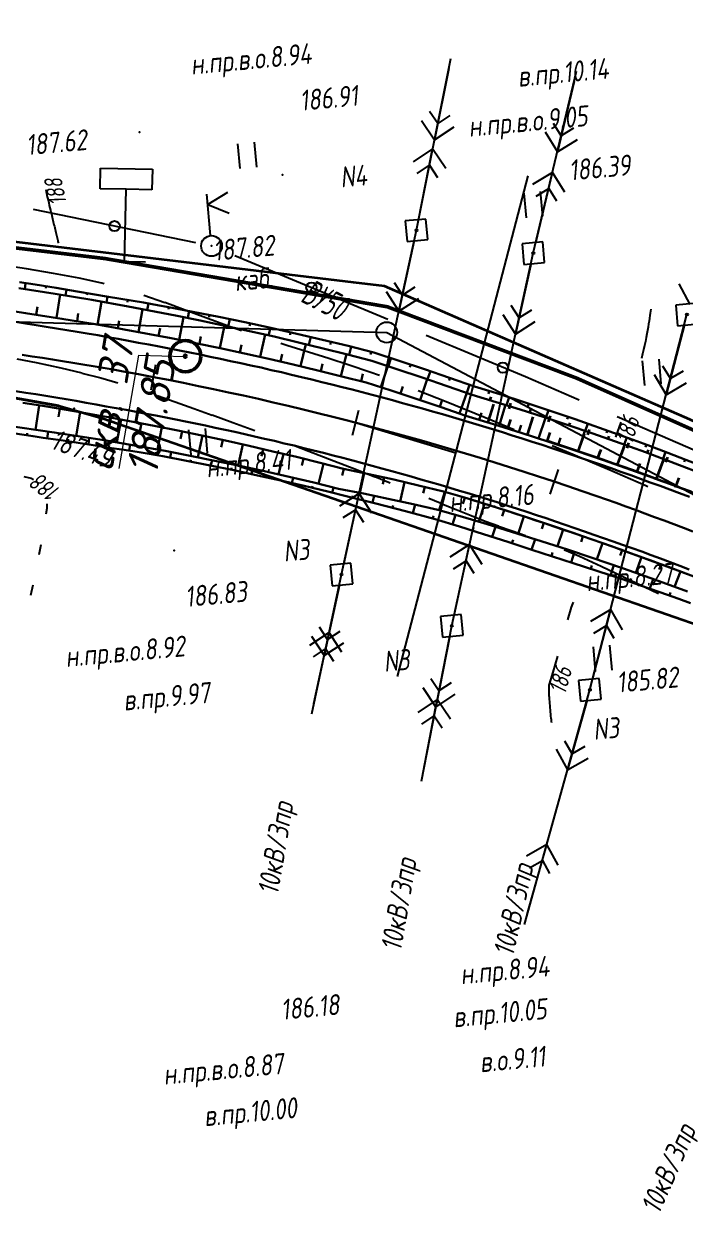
# Model space of a CAD drawing. Header units: millimetres. Extents: x 1808 to 2910, y -1045 to 155.
# Drawn here: x 2646.7 to 2710.5, y -938.8 to -824.3 of the extents above; entities that cross this region are included whole.
import ezdxf

# ---------------------------------------------------------------- set-up
doc = ezdxf.new("R2010")
doc.units = ezdxf.units.MM
doc.linetypes.add('CONTI', pattern=[0])
for name, color, linetype, lineweight in [('10', 1, 'Continuous', 35), ('геология', 7, 'Continuous', 20), ('КОПИЯ_ОСЬ_13_ОТКОСЫ', 7, 'Continuous', 30), ('КОПИЯ_ОСЬ_ГРАНИЦЫ_ПОЛОС', 7, 'Continuous', 30), ('ОСЬ_ВЕРХ_ПОКРЫТИЯ_ГРАНИЦЫ_ПОЛОС', 7, 'Continuous', 30), ('ОСЬ_ВЕРХ_ПОКРЫТИЯ_ОСЬ', 1, 'Continuous', 30), ('Ось_примыкания', 1, 'Continuous', 35)]:
    doc.layers.add(name, color=color, linetype=linetype, lineweight=lineweight)
for name, color, linetype in [('_Ростелеком', 6, 'Continuous'), ('GOR_BDEFAULT', 212, 'CONTI'), ('NAD_MDEFAULT', 7, 'CONTI'), ('PI_OTDEFAULT', 172, 'CONTI'), ('PI_TTDEFAULT', 5, 'CONTI'), ('PLN_O', 7, 'CONTI'), ('SIT_LDEFAULT', 7, 'CONTI'), ('USLZNDEFAULT', 7, 'CONTI'), ('ZAPSKDEFAULT', 7, 'CONTI'), ('КОПИЯ_ОСЬ_ТАНГЕНСЫ', 1, 'Continuous'), ('ОСЬ_ВЕРХ_ПОКРЫТИЯ_ОТКОСЫ', 7, 'Continuous'), ('ОСЬ_ВЕРХ_ПОКРЫТИЯ_ПИКЕТЫ', 1, 'Continuous')]:
    doc.layers.add(name, color=color, linetype=linetype)
doc.styles.add('eskd', font='isocpeur.ttf', dxfattribs={"width": 1.2, "height": 2})
doc.styles.add('SHRFT', font='isocpeui.ttf')
doc.styles.get("Standard").update_dxf_attribs({"font": 'isocpeui.ttf'})
doc.styles.add('ГОСТ', font='isocpeur.ttf', dxfattribs={"height": 4})
doc.linetypes.add('Связь', pattern='A,12.5,[130,ltypeshp.shx,S=1,R=-30,X=0,Y=0.9],1,[130,ltypeshp.shx,S=1,R=-30,X=0,Y=0.9],1,[130,ltypeshp.shx,S=1,R=-30,X=0,Y=0.9],4.5', length=19)

# ---------------------------------------------------------------- blocks, each defined once
blk = doc.blocks.new('BL_2011')
at = {"color": 0}
for p, q in [((0, 0), (0, 2.4)), ((1.6, 0), (1.6, 2.4))]:
    blk.add_line(p, q, dxfattribs=at)
blk = doc.blocks.new('BL_27')
at = {"color": 0}
for p, q in [((1, 1), (-1, 1)), ((-1, 1), (-1, -1)), ((1, -1), (1, 1)), ((-1, -1), (1, -1))]:
    blk.add_line(p, q, dxfattribs=at)
blk.add_circle((0, 0), 0.1, dxfattribs=at)
blk = doc.blocks.new('BL_4017')
at = {"color": 0}
for p, q in [((0, 1), (0, 5)), ((2, 5), (0, 4)), ((0, 4), (2, 3))]:
    blk.add_line(p, q, dxfattribs=at)
blk.add_circle((0, 0), 1, dxfattribs=at)
blk = doc.blocks.new('BL_13')
at = {"color": 0}
for p, q in [((-2.5, 7), (-2.5, 9)), ((-2.5, 9), (2.5, 9)), ((2.5, 9), (2.5, 7)), ((0, 7), (-2.5, 7)), ((0, 0), (0, 7)), ((2.5, 7), (0, 7)), ((2, 0), (0, 0))]:
    blk.add_line(p, q, dxfattribs=at)

msp = doc.modelspace()

# ---------------------------------------------------------------- linework, layer by layer
at = {"ltscale": 7}
for points in [[(2682.77, -887.27), (2695.38, -838.96)], [(2678.83, -862.8), (2688.41, -865.68)]]:
    msp.add_lwpolyline(points, dxfattribs=at)
at = {"layer": '10'}
for points in [[(2650.1, -861.16), (2626.95, -857.05), (2570.11, -856.09), (2565.26, -865.7), (2519.43, -865.27), (2470.7, -857.69), (2465.22, -856.38), (2469.16, -847.43), (2442.03, -843.61), (2381.61, -830.69), (2299.11, -815.87), (2220.12, -825.4), (2217.18, -825.21), (2172.07, -831.2), (2010.75, -874.33), (2006.06, -875.95), (1867.8, -923.77), (1857.45, -929.54)], [(2299.11, -815.87), (2381.61, -830.69), (2442.03, -843.61), (2469.16, -847.43), (2465.22, -856.38), (2470.7, -857.69), (2519.43, -865.27), (2565.26, -865.7), (2570.11, -856.09), (2626.95, -857.05), (2650.1, -861.16), (2654.29, -862.35), (2713.34, -882.86), (2750.84, -898.87), (2750.84, -898.87), (2750.84, -898.87), (2750.84, -898.87), (2793.32, -919.8), (2792.93, -922.62), (2811.07, -930.47), (2878.3, -834.08)], [(2861.2, -831.14), (2859.06, -834.53), (2857.26, -833.21), (2832.66, -868.25), (2834.55, -869.33), (2805.11, -909.62), (2758.22, -884.4), (2757.25, -883.9), (2721.95, -867.55), (2710.98, -862.48), (2681.53, -849.62), (2678.54, -849.27), (2635.82, -844.15), (2627.82, -843.42), (2584.6, -841.28)]]:
    msp.add_lwpolyline(points, dxfattribs=at)
at = {"layer": '_Ростелеком', "color": 5, "linetype": 'Связь', "const_width": 0.35}
msp.add_lwpolyline([(2723.65, -868.98), (2700.08, -858.49), (2681.8, -851.6), (2654.57, -846.95), (2627.8, -843.76), (2584.5, -841.75), (2550.5, -840.01), (2519.81, -838.2), (2488.42, -833.78), (2443.97, -827.41), (2429.27, -824.76), (2399.9, -819.77), (2370.52, -814.78), (2340.8, -809.75), (2326.23, -807.2)], dxfattribs=at)
at = {"layer": 'GOR_BDEFAULT', "color": 212, "flags": 128}
for points, elevation in [([(2648.85, -840.28), (2648.93, -840.65), (2649, -840.99), (2649.07, -841.28), (2649.14, -841.57), (2649.19, -841.82), (2649.25, -842.05), (2649.3, -842.27), (2649.34, -842.46), (2649.39, -842.64), (2649.43, -842.81), (2649.46, -842.96), (2649.5, -843.11), (2649.54, -843.26), (2649.57, -843.4), (2649.61, -843.55), (2649.64, -843.69), (2649.68, -843.83), (2649.72, -843.98), (2649.75, -844.13), (2649.79, -844.27), (2649.82, -844.42), (2649.85, -844.55), (2649.89, -844.69), (2649.92, -844.83), (2649.94, -844.95), (2649.97, -845.07), (2650.01, -845.19), (2650.03, -845.29), (2650.05, -845.39), (2650.07, -845.47)], 188), ([(2707.21, -851.84), (2707.18, -852.03), (2707.15, -852.22), (2707.12, -852.45), (2707.09, -852.7), (2707.05, -852.97), (2707, -853.25), (2706.95, -853.56), (2706.9, -853.87), (2706.84, -854.22), (2706.77, -854.57), (2706.69, -854.94), (2706.6, -855.34), (2706.52, -855.74), (2706.41, -856.15), (2706.3, -856.58)], 186), ([(2704.31, -862.74), (2703.8, -864.18)], 186), ([(2699.21, -881.78), (2699.57, -880.57), (2699.77, -880.08)], 186), ([(2697.65, -891.73), (2697.63, -891.59), (2697.62, -891.43), (2697.6, -891.26), (2697.58, -891.07), (2697.56, -890.88), (2697.55, -890.67), (2697.53, -890.48), (2697.51, -890.27), (2697.49, -890.06), (2697.47, -889.86), (2697.46, -889.66), (2697.44, -889.47), (2697.43, -889.29), (2697.42, -889.13), (2697.4, -888.97), (2697.4, -888.08), (2697.56, -887.57), (2697.79, -886.83), (2698.25, -885.28)], 186)]:
    msp.add_lwpolyline(points, dxfattribs=dict(at, elevation=elevation))
at = {"layer": 'PI_TTDEFAULT', "color": 5}
for p in [(2657.88, -834.76, 187.62), (2671.7, -838.88, 187.18), (2664.84, -845.73, 187.32), (2695.88, -846.42, 186.39), (2651.59, -861.4, 187.49), (2661.25, -875.1, 187.43), (2701.34, -888.54, 185.82)]:
    msp.add_point(p, dxfattribs=at)
at = {"layer": 'PLN_O'}
for p, q in [((2663.33, -845.43), (2647.66, -842.21)), ((2681.86, -852.84), (2667.09, -846.67)), ((2695.11, -858.37), (2685.55, -854.38)), ((2700.3, -860.62), (2695.11, -858.37)), ((2718.64, -868.59), (2703.97, -862.22))]:
    msp.add_line(p, q, dxfattribs=at)
for centre in [(2655.49, -843.82), (2674.48, -849.75), (2692.94, -857.46)]:
    msp.add_circle(centre, 0.5, dxfattribs=at)
at = {"layer": 'SIT_LDEFAULT', "color": 7}
for p, q in [((2684.61, -844.22), (2687.92, -827.65)), ((2687.72, -828.63), (2686.35, -835.5)), ((2695.88, -846.42), (2700.04, -828.88)), ((2699.81, -829.86), (2698.2, -836.66)), ((2685.09, -833.62), (2686.35, -835.5)), ((2686.66, -833.93), (2685.88, -832.75)), ((2687.84, -833.14), (2686.66, -833.93)), ((2686.35, -835.5), (2688.23, -834.24)), ((2697.01, -834.74), (2698.2, -836.66)), ((2698.57, -835.11), (2697.82, -833.91)), ((2699.77, -834.36), (2698.57, -835.11)), ((2698.2, -836.66), (2700.13, -835.48)), ((2686.17, -836.37), (2684.29, -837.63)), ((2684.81, -843.24), (2686.17, -836.37)), ((2687.43, -838.25), (2686.17, -836.37)), ((2684.68, -838.73), (2685.86, -837.94)), ((2685.86, -837.94), (2686.64, -839.12)), ((2697.73, -838.64), (2695.8, -839.82)), ((2696.11, -845.44), (2697.73, -838.64)), ((2698.92, -840.56), (2697.73, -838.64)), ((2696.15, -840.94), (2697.36, -840.19)), ((2697.36, -840.19), (2698.1, -841.39)), ((2677.38, -877.42), (2684.61, -844.22)), ((2684.4, -845.2), (2682.91, -852.03)), ((2688.02, -882.36), (2695.88, -846.42)), ((2695.66, -847.4), (2694.17, -854.23)), ((2646.98, -847.95), (2644.65, -847.59)), ((2649.61, -848.38), (2646.98, -847.95)), ((2652.07, -848.84), (2649.61, -848.38)), ((2654.27, -849.32), (2652.07, -848.84)), ((2654.5, -849.39), (2654.27, -849.33)), ((2683.25, -850.47), (2682.48, -849.28)), ((2684.44, -849.71), (2683.25, -850.47)), ((2709.9, -849.39), (2710.98, -851.38)), ((2660.32, -851.21), (2658.32, -850.51)), ((2681.69, -850.13), (2682.91, -852.03)), ((2682.91, -852.03), (2684.82, -850.81)), ((2662.31, -851.93), (2660.33, -851.2)), ((2664.29, -852.68), (2662.31, -851.93)), ((2694.51, -852.67), (2693.75, -851.48)), ((2695.71, -851.91), (2694.51, -852.67)), ((2666.27, -853.4), (2664.29, -852.68)), ((2692.95, -852.33), (2694.17, -854.23)), ((2694.17, -854.23), (2696.07, -853.02)), ((2701.34, -888.54), (2710.7, -852.34)), ((2667.72, -853.91), (2666.27, -853.4)), ((2710.45, -853.31), (2708.7, -860.08)), ((2672.2, -855.35), (2671.53, -855.14)), ((2674.18, -855.97), (2672.19, -855.35)), ((2646.06, -856.62), (2647.91, -856.98)), ((2676.16, -856.6), (2674.18, -855.96)), ((2678.13, -857.23), (2676.16, -856.6)), ((2647.91, -856.98), (2650.29, -857.5)), ((2650.29, -857.5), (2652.33, -857.98)), ((2680.1, -857.9), (2678.13, -857.23)), ((2709.1, -858.53), (2708.38, -857.32)), ((2652.33, -857.99), (2654.16, -858.46)), ((2654.16, -858.45), (2655.8, -858.93)), ((2681.03, -858.24), (2680.1, -857.9)), ((2707.55, -858.14), (2708.7, -860.08)), ((2708.7, -860.08), (2710.65, -858.93)), ((2710.32, -857.81), (2709.1, -858.53)), ((2687.48, -860.78), (2684.77, -859.69)), ((2659.6, -860.17), (2661.34, -860.77)), ((2661.34, -860.77), (2663.12, -861.4)), ((2691.09, -862.26), (2687.48, -860.78)), ((2663.12, -861.4), (2664.89, -862.04)), ((2664.9, -862.03), (2666.88, -862.75)), ((2694.02, -863.47), (2691.09, -862.26)), ((2666.88, -862.75), (2669.01, -863.54)), ((2672.74, -864.96), (2674.22, -865.52)), ((2674.22, -865.53), (2676.64, -866.46)), ((2699.07, -865.59), (2697.71, -865.02)), ((2703.04, -867.27), (2699.07, -865.6)), ((2676.64, -866.46), (2678.81, -867.3)), ((2646.74, -867.96), (2647.45, -868.14)), ((2678.81, -867.3), (2680.58, -867.99)), ((2680.59, -867.98), (2682.08, -868.57)), ((2706.74, -868.88), (2703.04, -867.27)), ((2647.45, -868.14), (2647.68, -868.26)), ((2706.91, -868.96), (2706.74, -868.88)), ((2679.08, -869.61), (2677.17, -870.83)), ((2677.59, -876.44), (2679.08, -869.61)), ((2680.3, -871.51), (2679.08, -869.61)), ((2685.79, -870.06), (2686.9, -870.52)), ((2648.95, -871.06), (2648.87, -871.59)), ((2648.97, -870.6), (2648.96, -871.06)), ((2677.55, -871.93), (2678.74, -871.17)), ((2678.74, -871.17), (2679.51, -872.36)), ((2686.9, -870.53), (2688.43, -871.14)), ((2688.43, -871.14), (2689.89, -871.72)), ((2689.88, -871.73), (2691.23, -872.27)), ((2691.23, -872.26), (2692.53, -872.74)), ((2692.53, -872.75), (2693.84, -873.21)), ((2693.84, -873.21), (2695.11, -873.65)), ((2648.38, -874.55), (2648.18, -875.53)), ((2689.73, -874.54), (2687.82, -875.76)), ((2688.24, -881.38), (2689.73, -874.54)), ((2690.95, -876.45), (2689.73, -874.54)), ((2688.19, -876.87), (2689.39, -876.11)), ((2689.39, -876.11), (2690.15, -877.29)), ((2698.87, -875.04), (2699.04, -875.11)), ((2699.05, -875.1), (2700.32, -875.64)), ((2700.32, -875.64), (2702.43, -876.63)), ((2702.43, -876.63), (2705.94, -878.3)), ((2674.5, -890.84), (2677.38, -877.42)), ((2677.17, -878.4), (2675.7, -885.24)), ((2705.94, -878.3), (2707.94, -879.25)), ((2647.59, -878.46), (2647.38, -879.44)), ((2703.34, -880.8), (2701.39, -881.95)), ((2701.59, -887.57), (2703.34, -880.8)), ((2704.49, -882.74), (2703.34, -880.8)), ((2676.04, -883.68), (2675.27, -882.49)), ((2677.23, -882.92), (2676.04, -883.68)), ((2685.09, -897.34), (2688.02, -882.36)), ((2701.72, -883.07), (2702.94, -882.35)), ((2702.94, -882.35), (2703.66, -883.56)), ((2676.18, -883.02), (2674.28, -884.25)), ((2674.47, -883.35), (2675.7, -885.24)), ((2674.71, -889.86), (2676.18, -883.02)), ((2675.7, -885.24), (2677.6, -884.02)), ((2677.41, -884.92), (2676.18, -883.02)), ((2687.83, -883.34), (2686.48, -890.21)), ((2674.66, -885.35), (2675.84, -884.59)), ((2675.84, -884.59), (2676.61, -885.77)), ((2686.78, -888.64), (2686, -887.47)), ((2685.21, -888.33), (2686.48, -890.21)), ((2687.97, -887.85), (2686.78, -888.64)), ((2695.04, -911.17), (2701.34, -888.54)), ((2686.62, -889.48), (2684.75, -890.74)), ((2685.28, -896.35), (2686.62, -889.48)), ((2686.48, -890.21), (2688.35, -888.95)), ((2687.89, -891.37), (2686.62, -889.48)), ((2701.07, -889.5), (2699.19, -896.25)), ((2685.14, -891.85), (2686.32, -891.05)), ((2686.32, -891.05), (2687.1, -892.22)), ((2698.08, -894.27), (2699.19, -896.25)), ((2699.62, -894.71), (2698.93, -893.48)), ((2700.86, -894.01), (2699.62, -894.71)), ((2699.19, -896.25), (2701.16, -895.14)), ((2697.18, -903.47), (2695.22, -904.58)), ((2695.3, -910.21), (2697.18, -903.47)), ((2698.29, -905.44), (2697.18, -903.47)), ((2695.52, -905.71), (2696.76, -905)), ((2696.76, -905), (2697.45, -906.24))]:
    msp.add_line(p, q, dxfattribs=at)
at = {"layer": 'геология', "color": 1, "linetype": 'Continuous'}
for p, q in [((2655.94, -867.18), (2657.82, -856.25)), ((2657.82, -856.25), (2662.27, -856.38))]:
    msp.add_line(p, q, dxfattribs=at)
at = {"layer": 'геология', "color": 1, "linetype": 'Continuous', "lineweight": 50}
for radius in [1.5, 0.103]:
    msp.add_circle((2662.32, -856.36), radius, dxfattribs=at)
at = {"layer": 'КОПИЯ_ОСЬ_13_ОТКОСЫ'}
for points in [[(2646.32, -849.23), (2647.84, -849.46), (2649.85, -849.77), (2651.87, -850.11), (2654.89, -850.63), (2658.27, -851.19), (2659.78, -851.46), (2660.54, -851.59), (2663.05, -852.07), (2665.56, -852.57), (2668.06, -853.09), (2670.56, -853.63), (2673.06, -854.2), (2675.55, -854.78), (2678.03, -855.38), (2680.51, -856.01), (2682.95, -856.8), (2685.38, -857.61), (2687.8, -858.44), (2690.21, -859.29), (2692.65, -860.04), (2695.08, -860.82), (2697.51, -861.62), (2699.93, -862.44), (2704.07, -863.9), (2705.51, -864.43), (2706.94, -864.96), (2708.85, -865.68), (2712.18, -866.97)], [(2646.91, -849.32), (2646.82, -849.9)], [(2648.89, -849.62), (2648.86, -849.81)], [(2646.24, -849.81), (2649.76, -850.36), (2653.28, -850.94), (2656.8, -851.57), (2661.36, -852.44), (2663.75, -852.92), (2666.12, -853.42), (2668.5, -853.94), (2670.87, -854.48), (2673.23, -855.03), (2675.6, -855.61), (2677.95, -856.2), (2680.3, -856.81), (2682.73, -857.6), (2685.15, -858.41), (2687.57, -859.24), (2689.98, -860.09), (2692.3, -860.79), (2694.62, -861.52), (2696.93, -862.26), (2699.23, -863.02), (2701.53, -863.8), (2703.82, -864.6), (2705.26, -865.11), (2706.7, -865.63), (2709.56, -866.7), (2712.41, -867.79)], [(2646.24, -849.81), (2649.76, -850.36), (2653.28, -850.94), (2656.8, -851.57), (2661.36, -852.44), (2663.75, -852.92), (2666.12, -853.42), (2668.5, -853.94), (2670.87, -854.48), (2673.23, -855.03), (2675.6, -855.61), (2677.95, -856.2), (2680.3, -856.81), (2682.73, -857.6), (2685.15, -858.41), (2687.57, -859.24), (2689.98, -860.09), (2692.3, -860.79), (2694.62, -861.52), (2696.93, -862.26), (2699.23, -863.02), (2701.53, -863.8), (2703.82, -864.6), (2705.26, -865.11), (2706.7, -865.63), (2709.56, -866.7), (2712.41, -867.79)], [(2649.9, -852.67), (2650.25, -850.43)], [(2650.86, -849.94), (2650.76, -850.52)], [(2652.83, -850.27), (2652.8, -850.46)], [(2654.8, -850.61), (2654.7, -851.2)], [(2644.91, -851.9), (2646.91, -852.2), (2650.41, -852.75), (2652.41, -853.08), (2653.41, -853.25), (2655.41, -853.6), (2656.4, -853.78), (2660.94, -854.63), (2663.3, -855.1), (2665.67, -855.59), (2668.03, -856.1), (2670.38, -856.62), (2672.73, -857.17), (2675.08, -857.73), (2677.42, -858.31), (2679.76, -858.91), (2682.17, -859.68), (2684.58, -860.47), (2686.98, -861.28), (2689.37, -862.11), (2692.04, -862.92), (2694.71, -863.75), (2697.36, -864.61), (2700.01, -865.49), (2702.65, -866.39), (2705.28, -867.31), (2707.9, -868.26), (2710.74, -869.32)], [(2647.92, -852.35), (2648.04, -851.61)], [(2653.84, -853.33), (2654.23, -851.11)], [(2656.78, -850.94), (2656.74, -851.14)], [(2657.78, -854.04), (2658.19, -851.84)], [(2658.75, -851.27), (2658.63, -851.92)], [(2660.72, -851.63), (2660.68, -851.84)], [(2662.68, -852), (2662.55, -852.68)], [(2651.87, -852.99), (2651.99, -852.25)], [(2655.81, -853.68), (2655.94, -852.94)], [(2661.71, -854.78), (2662.14, -852.6)], [(2664.64, -852.39), (2664.6, -852.61)], [(2666.6, -852.79), (2666.46, -853.49)], [(2668.56, -853.2), (2668.51, -853.43)], [(2659.74, -854.41), (2659.88, -853.67)], [(2665.63, -855.58), (2666.08, -853.41)], [(2669.54, -856.43), (2670.02, -854.28)], [(2670.52, -853.62), (2670.35, -854.36)], [(2672.47, -854.06), (2672.41, -854.3)], [(2663.67, -855.17), (2663.82, -854.45)], [(2667.58, -856), (2667.74, -855.28)], [(2673.43, -857.33), (2673.94, -855.2)], [(2674.42, -854.51), (2674.24, -855.27)], [(2676.36, -854.97), (2676.3, -855.23)], [(2678.3, -855.45), (2678.11, -856.24)], [(2671.49, -856.87), (2671.65, -856.16)], [(2677.32, -858.28), (2677.85, -856.17)], [(2680.24, -855.94), (2680.18, -856.2)], [(2682.15, -856.54), (2681.9, -857.33)], [(2675.38, -857.8), (2675.55, -857.09)], [(2681.17, -859.36), (2681.83, -857.31)], [(2684.05, -857.16), (2683.97, -857.42)], [(2685.95, -857.8), (2685.68, -858.59)], [(2679.26, -858.78), (2679.44, -858.08)], [(2684.97, -860.6), (2685.65, -858.58)], [(2687.84, -858.45), (2687.75, -858.71)], [(2683.08, -859.97), (2683.3, -859.29)], [(2688.76, -861.89), (2689.45, -859.9)], [(2689.73, -859.11), (2689.45, -859.9)], [(2691.63, -859.72), (2691.55, -859.99)], [(2646.63, -860.85), (2648.58, -861.16), (2651.98, -861.73), (2653.92, -862.07), (2654.89, -862.25), (2659.3, -863.07), (2661.6, -863.53), (2663.89, -864), (2666.19, -864.5), (2668.47, -865.01), (2670.76, -865.54), (2673.04, -866.08), (2675.31, -866.65), (2677.58, -867.23), (2680, -867.74), (2682.41, -868.27), (2684.81, -868.82), (2687.21, -869.4), (2689.46, -870.07), (2691.71, -870.77), (2693.95, -871.48), (2696.18, -872.22), (2698.41, -872.96), (2700.63, -873.73), (2701.56, -874.05), (2703.43, -874.7), (2704.36, -875.03), (2706.22, -875.7), (2707.14, -876.04), (2709, -876.73), (2709.92, -877.08), (2711.77, -877.78)], [(2648.23, -861.11), (2647.86, -863.45)], [(2686.87, -861.24), (2687.1, -860.57)], [(2692.58, -863.08), (2693.2, -861.07)], [(2693.54, -860.33), (2693.29, -861.1)], [(2695.44, -860.94), (2695.36, -861.2)], [(2650.2, -861.43), (2650.07, -862.21)], [(2652.18, -861.77), (2651.77, -864.04)], [(2654.14, -862.11), (2654.01, -862.87)], [(2690.67, -862.5), (2690.87, -861.82)], [(2696.39, -864.29), (2697.04, -862.3)], [(2697.34, -861.57), (2697.09, -862.31)], [(2699.24, -862.2), (2699.15, -862.45)], [(2644.82, -863.02), (2649.67, -863.71), (2654.5, -864.47), (2657.97, -865.06), (2660.37, -865.5), (2662.77, -865.96), (2665.17, -866.44), (2667.56, -866.94), (2669.95, -867.46), (2672.33, -868), (2674.71, -868.56), (2677.09, -869.14), (2679.49, -869.62), (2681.89, -870.12), (2684.29, -870.64), (2686.68, -871.18), (2689.05, -871.86), (2691.42, -872.57), (2693.78, -873.29), (2696.13, -874.03), (2698.48, -874.79), (2699.28, -875.05), (2701.47, -875.79), (2704.57, -876.85), (2707.66, -877.94), (2710.74, -879.06)], [(2644.82, -863.02), (2649.67, -863.71), (2654.5, -864.47), (2657.97, -865.06), (2660.37, -865.5), (2662.77, -865.96), (2665.17, -866.44), (2667.56, -866.94), (2669.95, -867.46), (2672.33, -868), (2674.71, -868.56), (2677.09, -869.14), (2679.49, -869.62), (2681.89, -870.12), (2684.29, -870.64), (2686.68, -871.18), (2689.05, -871.86), (2691.42, -872.57), (2693.78, -873.29), (2696.13, -874.03), (2698.48, -874.79), (2699.28, -875.05), (2701.47, -875.79), (2704.57, -876.85), (2707.66, -877.94), (2710.74, -879.06)], [(2656.11, -862.48), (2655.7, -864.67)], [(2658.08, -862.85), (2657.94, -863.58)], [(2660.04, -863.22), (2659.62, -865.36)], [(2694.49, -863.68), (2694.7, -863.01)], [(2701.13, -862.86), (2700.88, -863.58)], [(2645.69, -863.8), (2647.62, -864.09), (2648.59, -864.23), (2650.52, -864.51), (2653.42, -864.95), (2654.96, -865.19), (2656.41, -865.4), (2657.86, -865.61), (2660.15, -866.02), (2662.43, -866.45), (2664.71, -866.9), (2666.99, -867.37), (2669.26, -867.86), (2671.53, -868.36), (2673.79, -868.88), (2676.05, -869.42), (2677.82, -869.85), (2680.69, -870.57), (2683.56, -871.31), (2686.41, -872.08), (2688.75, -872.79), (2691.08, -873.52), (2693.41, -874.27), (2695.73, -875.03), (2699.73, -876.32), (2704.37, -877.85), (2706.23, -878.48), (2708.08, -879.12), (2709.93, -879.77), (2711.04, -880.17)], [(2647.02, -864), (2647.05, -863.79)], [(2649, -864.29), (2649.09, -863.63)], [(2650.98, -864.58), (2651.01, -864.36)], [(2652.96, -864.88), (2653.05, -864.24)], [(2662, -863.61), (2661.86, -864.32)], [(2663.96, -864.02), (2663.52, -866.11)], [(2665.92, -864.44), (2665.77, -865.13)], [(2698.29, -864.91), (2698.51, -864.25)], [(2700.19, -865.55), (2700.86, -863.57)], [(2703.01, -863.53), (2702.93, -863.77)], [(2704.89, -864.21), (2704.64, -864.89)], [(2654.93, -865.18), (2654.97, -864.97)], [(2656.91, -865.47), (2657, -864.89)], [(2658.89, -865.79), (2658.92, -865.6)], [(2660.85, -866.15), (2660.95, -865.61)], [(2667.87, -864.87), (2667.41, -866.91)], [(2669.82, -865.32), (2669.66, -865.99)], [(2671.77, -865.78), (2671.29, -867.77)], [(2702.08, -866.19), (2702.31, -865.54)], [(2703.97, -866.85), (2704.66, -864.9)], [(2706.77, -864.9), (2706.69, -865.13)], [(2708.64, -865.6), (2708.4, -866.26)], [(2662.82, -866.53), (2662.85, -866.35)], [(2664.78, -866.92), (2664.89, -866.38)], [(2673.71, -866.25), (2673.55, -866.91)], [(2675.65, -866.73), (2675.16, -868.67)], [(2705.86, -867.52), (2706.09, -866.87)], [(2707.74, -868.2), (2708.44, -866.28)], [(2710.51, -866.32), (2710.43, -866.54)], [(2666.74, -867.32), (2666.78, -867.14)], [(2668.69, -867.73), (2668.81, -867.21)], [(2670.65, -868.16), (2670.69, -867.99)], [(2672.6, -868.6), (2672.72, -868.09)], [(2677.59, -867.23), (2677.45, -867.88)], [(2679.55, -867.64), (2679.14, -869.55)], [(2681.5, -868.07), (2681.36, -868.71)], [(2674.55, -869.06), (2674.59, -868.89)], [(2676.49, -869.53), (2676.62, -869.03)], [(2683.45, -868.51), (2683.03, -870.37)], [(2685.4, -868.96), (2685.25, -869.58)], [(2709.61, -868.9), (2709.85, -868.26)], [(2678.44, -870), (2678.48, -869.84)], [(2680.38, -870.49), (2680.54, -869.84)], [(2687.34, -869.44), (2686.81, -871.22)], [(2689.26, -870.01), (2689.08, -870.61)], [(2682.31, -870.98), (2682.37, -870.77)], [(2684.25, -871.5), (2684.47, -870.68)], [(2691.17, -870.6), (2690.63, -872.33)], [(2693.08, -871.2), (2692.89, -871.78)], [(2686.18, -872.02), (2686.25, -871.75)], [(2688.09, -872.59), (2688.38, -871.67)], [(2694.98, -871.82), (2694.43, -873.49)], [(2696.88, -872.45), (2696.69, -873)], [(2690.01, -873.18), (2690.1, -872.87)], [(2691.91, -873.79), (2692.22, -872.81)], [(2698.77, -873.09), (2698.22, -874.7)], [(2700.66, -873.74), (2700.48, -874.28)], [(2693.82, -874.4), (2693.92, -874.08)], [(2695.71, -875.03), (2696.06, -874.01)], [(2702.55, -874.4), (2702.01, -875.97)], [(2697.62, -875.64), (2697.73, -875.3)], [(2699.52, -876.26), (2699.85, -875.24)], [(2704.44, -875.06), (2704.25, -875.58)], [(2706.32, -875.74), (2705.76, -877.27)], [(2701.42, -876.88), (2701.53, -876.54)], [(2703.32, -877.5), (2703.64, -876.53)], [(2708.2, -876.43), (2708.01, -876.94)], [(2710.07, -877.13), (2709.51, -878.61)], [(2705.22, -878.13), (2705.33, -877.81)], [(2707.11, -878.78), (2707.43, -877.86)], [(2709, -879.44), (2709.11, -879.14)]]:
    msp.add_lwpolyline(points, dxfattribs=at)
at = {"layer": 'КОПИЯ_ОСЬ_ГРАНИЦЫ_ПОЛОС'}
msp.add_lwpolyline([(2710.93, -869.93), (2709.99, -869.58), (2709.05, -869.22), (2708.11, -868.87), (2707.16, -868.53), (2706.22, -868.18), (2705.28, -867.84), (2704.33, -867.51), (2703.38, -867.17), (2702.44, -866.84), (2701.49, -866.51), (2700.54, -866.19), (2699.59, -865.87), (2698.63, -865.55), (2697.68, -865.23), (2696.72, -864.92), (2695.77, -864.61), (2694.81, -864.31), (2693.85, -864), (2692.9, -863.7), (2691.94, -863.41), (2690.98, -863.11), (2690.01, -862.82), (2689.05, -862.54), (2688.09, -862.25), (2687.12, -861.97), (2686.16, -861.7), (2685.19, -861.42), (2684.23, -861.15), (2683.26, -860.88), (2682.29, -860.62), (2681.32, -860.36), (2680.35, -860.1), (2679.38, -859.84), (2678.4, -859.59), (2677.43, -859.34), (2676.46, -859.1), (2675.48, -858.86), (2674.51, -858.62), (2673.53, -858.38), (2672.55, -858.15), (2671.58, -857.92), (2670.6, -857.7), (2669.62, -857.47), (2668.64, -857.25), (2667.66, -857.04), (2666.68, -856.83), (2665.69, -856.62), (2664.71, -856.41), (2663.73, -856.21), (2662.74, -856.01), (2661.76, -855.81), (2660.77, -855.62), (2659.79, -855.43), (2658.8, -855.24), (2657.81, -855.06), (2656.82, -854.88), (2655.83, -854.7), (2654.85, -854.52), (2653.86, -854.34), (2652.86, -854.17), (2651.87, -854), (2650.88, -853.84), (2649.89, -853.68), (2648.9, -853.52), (2647.91, -853.36), (2646.91, -853.21), (2645.92, -853.06)], dxfattribs=at)
at = {"layer": 'КОПИЯ_ОСЬ_ТАНГЕНСЫ'}
for p, q in [((2623.52, -852.4), (2681.74, -854.07)), ((2681.74, -854.07), (2718.36, -873.43))]:
    msp.add_line(p, q, dxfattribs=at)
msp.add_circle((2681.74, -854.07), 1, dxfattribs=at)
at = {"layer": 'ОСЬ_ВЕРХ_ПОКРЫТИЯ_ГРАНИЦЫ_ПОЛОС'}
for points in [[(2644.91, -851.9), (2646.91, -852.2), (2650.41, -852.75), (2652.41, -853.08), (2653.41, -853.25), (2655.41, -853.6), (2656.4, -853.78), (2660.94, -854.63), (2663.3, -855.1), (2665.67, -855.59), (2668.03, -856.1), (2670.38, -856.62), (2672.73, -857.17), (2675.08, -857.73), (2677.42, -858.31), (2679.76, -858.91), (2682.17, -859.68), (2684.58, -860.47), (2686.98, -861.28), (2689.37, -862.11), (2692.04, -862.92), (2694.71, -863.75), (2697.36, -864.61)], [(2710.91, -876.92), (2710, -876.57), (2709.08, -876.23), (2708.16, -875.89), (2707.25, -875.55), (2706.33, -875.21), (2705.41, -874.88), (2704.49, -874.55), (2703.57, -874.22), (2702.64, -873.9), (2701.72, -873.58), (2700.8, -873.26), (2699.88, -872.94), (2698.96, -872.62), (2698.03, -872.31), (2697.11, -872), (2696.19, -871.69), (2695.26, -871.39), (2694.34, -871.08), (2693.41, -870.79), (2692.48, -870.49), (2691.56, -870.2), (2690.63, -869.91), (2689.69, -869.62), (2688.76, -869.34), (2687.83, -869.06), (2686.9, -868.78), (2685.96, -868.51), (2685.03, -868.24), (2684.09, -867.97), (2683.16, -867.7), (2682.22, -867.44), (2681.28, -867.18), (2680.34, -866.93), (2679.4, -866.68), (2678.46, -866.43), (2677.52, -866.18), (2676.57, -865.94), (2675.63, -865.7), (2674.69, -865.46), (2673.74, -865.23), (2672.8, -864.99), (2671.85, -864.77), (2670.9, -864.54), (2669.95, -864.32), (2669, -864.1), (2668.05, -863.89), (2667.1, -863.67), (2666.15, -863.47), (2665.2, -863.26), (2664.25, -863.06), (2663.3, -862.86), (2662.34, -862.66), (2661.39, -862.47), (2660.43, -862.28), (2659.48, -862.09), (2658.52, -861.91), (2657.57, -861.73), (2656.61, -861.55), (2655.65, -861.37), (2654.68, -861.2), (2653.72, -861.02), (2652.75, -860.85), (2651.78, -860.68), (2650.81, -860.52), (2649.83, -860.35), (2648.86, -860.2), (2647.89, -860.04), (2646.92, -859.89), (2645.94, -859.74)], [(2646.63, -860.85), (2648.58, -861.16), (2651.98, -861.73), (2653.92, -862.07), (2654.89, -862.25), (2659.3, -863.07), (2661.6, -863.53), (2663.89, -864), (2666.19, -864.5), (2668.47, -865.01), (2670.76, -865.54), (2673.04, -866.08), (2675.31, -866.65), (2677.58, -867.23), (2680, -867.74), (2682.41, -868.27), (2684.81, -868.82), (2687.21, -869.4), (2689.46, -870.07), (2691.61, -870.74)], [(2697.36, -864.6), (2697.84, -864.76), (2698.79, -865.07), (2699.74, -865.39), (2700.7, -865.72), (2701.65, -866.04), (2702.6, -866.37), (2703.55, -866.7), (2704.5, -867.04), (2705.45, -867.37), (2706.39, -867.71), (2707.34, -868.06), (2708.28, -868.41), (2709.22, -868.75), (2710.16, -869.11), (2711.1, -869.46)], [(2697.36, -864.61), (2700.01, -865.49), (2702.65, -866.39), (2705.28, -867.31), (2707.9, -868.26), (2710.74, -869.32), (2713.57, -870.41), (2716.15, -871.43), (2718.73, -872.46), (2723.86, -874.59), (2729.41, -876.99), (2734.93, -879.47), (2741.32, -882.44), (2744.95, -884.17), (2748.57, -885.93), (2752.4, -887.82), (2756.22, -889.73), (2759.35, -891.32), (2762.93, -893.14), (2767.38, -895.45), (2769.65, -896.63)], [(2691.52, -870.71), (2692.33, -870.97), (2693.26, -871.26), (2694.18, -871.56), (2695.11, -871.86), (2696.03, -872.17), (2696.95, -872.47), (2697.87, -872.78), (2698.79, -873.1), (2699.71, -873.41), (2700.63, -873.73), (2701.56, -874.05), (2702.48, -874.37), (2703.4, -874.69), (2704.32, -875.02), (2705.24, -875.35), (2706.16, -875.68), (2707.07, -876.02), (2707.99, -876.35), (2708.91, -876.69), (2709.82, -877.04), (2710.74, -877.38)]]:
    msp.add_lwpolyline(points, dxfattribs=at)
at = {"layer": 'ОСЬ_ВЕРХ_ПОКРЫТИЯ_ОСЬ'}
msp.add_lwpolyline([(2646.57, -856.23), (2647.55, -856.38), (2648.53, -856.53), (2649.51, -856.68), (2650.48, -856.84), (2651.46, -857), (2652.43, -857.16), (2653.41, -857.32), (2654.38, -857.49), (2655.36, -857.66), (2656.33, -857.84), (2656.33, -857.84, -0.039411), (2701.99, -869.86), (2701.99, -869.86), (2702.93, -870.19), (2703.86, -870.52), (2704.79, -870.86), (2705.72, -871.19), (2706.65, -871.53), (2707.58, -871.88), (2708.5, -872.22), (2709.43, -872.57), (2710.35, -872.92), (2711.28, -873.28)], format="xyb", dxfattribs=at)
at = {"layer": 'ОСЬ_ВЕРХ_ПОКРЫТИЯ_ОТКОСЫ'}
for points in [[(2646.63, -860.85), (2648.58, -861.16), (2651.98, -861.73), (2653.92, -862.07), (2654.89, -862.25), (2659.3, -863.07), (2661.6, -863.53), (2663.89, -864), (2666.19, -864.5), (2668.47, -865.01), (2670.76, -865.54), (2673.04, -866.08), (2675.31, -866.65), (2677.58, -867.23), (2680, -867.74), (2682.41, -868.27), (2684.81, -868.82), (2687.21, -869.4), (2689.46, -870.07), (2690.14, -870.28)], [(2690.14, -870.28), (2691.71, -870.77), (2693.95, -871.48), (2696.18, -872.22), (2698.41, -872.96), (2700.63, -873.73), (2701.56, -874.05), (2703.43, -874.7), (2704.36, -875.03), (2706.22, -875.7), (2707.14, -876.04), (2709, -876.73), (2709.92, -877.08), (2711.77, -877.78)]]:
    msp.add_lwpolyline(points, dxfattribs=at)
at = {"layer": 'ОСЬ_ВЕРХ_ПОКРЫТИЯ_ПИКЕТЫ'}
for p, q in [((2659.01, -859.61), (2659.47, -857.15)), ((2678.43, -863.99), (2679.06, -861.57)), ((2697.52, -869.66), (2698.31, -867.29))]:
    msp.add_line(p, q, dxfattribs=at)
at = {"layer": 'Ось_примыкания', "color": 0}
for p, q in [((2691.51, -862.73), (2692.07, -861)), ((2691.79, -860.28), (2691.7, -860.57)), ((2693.69, -860.88), (2693.51, -861.45)), ((2695.32, -863.96), (2695.88, -862.21)), ((2695.6, -861.5), (2695.5, -861.78)), ((2697.49, -862.13), (2697.31, -862.68)), ((2693.41, -863.34), (2693.7, -862.47)), ((2699.39, -862.78), (2699.3, -863.04)), ((2701.28, -863.43), (2701.1, -863.95)), ((2697.22, -864.58), (2697.5, -863.71)), ((2700.22, -865.56), (2700.83, -863.86)), ((2703.17, -864.08), (2703.08, -864.34)), ((2702.1, -866.24), (2702.42, -865.37)), ((2703.98, -866.92), (2704.63, -865.15)), ((2705.06, -864.73), (2704.89, -865.24)), ((2706.95, -865.4), (2706.85, -865.65)), ((2705.86, -867.61), (2706.19, -866.71)), ((2707.73, -868.31), (2708.41, -866.5)), ((2708.82, -866.09), (2708.64, -866.59)), ((2709.6, -869.02), (2709.95, -868.11))]:
    msp.add_line(p, q, dxfattribs=at)
at = {"layer": 'Ось_примыкания', "linetype": 'Continuous'}
msp.add_lwpolyline([(2711.1, -869.46), (2710.16, -869.11), (2709.22, -868.75), (2708.28, -868.41), (2707.34, -868.06), (2706.39, -867.71), (2705.45, -867.37), (2704.5, -867.04), (2703.55, -866.7), (2702.6, -866.37), (2701.65, -866.04), (2700.7, -865.72), (2699.74, -865.39), (2698.79, -865.07), (2697.84, -864.76), (2697.36, -864.6)], dxfattribs=at)

# ---------------------------------------------------------------- block references
at = {"layer": '_Ростелеком', "color": 5, "rotation": 358.9010873179634}
msp.add_blockref('BL_13', (2656.46, -847.27), dxfattribs=at)
at = {"layer": 'USLZNDEFAULT', "color": 7, "rotation": 5.244115039693727}
for name, p in [('BL_4017', (2664.84, -845.73)), ('BL_27', (2684.61, -844.22)), ('BL_27', (2695.88, -846.42)), ('BL_27', (2710.7, -852.34)), ('BL_27', (2677.38, -877.42)), ('BL_27', (2688.02, -882.36)), ('BL_27', (2701.34, -888.54))]:
    msp.add_blockref(name, p, dxfattribs=at)
at = {"layer": 'ZAPSKDEFAULT', "color": 7, "rotation": 5.244115039693727}
for p in [(2667.61, -838.27), (2695.21, -843.02), (2706.63, -859.19), (2662.87, -865.87), (2701.89, -886.78)]:
    msp.add_blockref('BL_2011', p, dxfattribs=at)

# ---------------------------------------------------------------- texts
at = {"layer": 'GOR_BDEFAULT', "color": 212, "style": 'SHRFT', "width": 0.75}
for s, rotation, p in [('188', 101.8539, (2650.9, -841.63, 188)), ('186', 72.3543, (2705.4, -864.95, 186)), ('188', 140.4649, (2650.41, -869.27, 188)), ('186', 74.3467, (2698.96, -889.06, 186))]:
    msp.add_text(s, height=1.722, rotation=rotation, dxfattribs=at).set_placement(p)
at = {"layer": 'NAD_MDEFAULT', "color": 7, "style": 'eskd', "oblique": 10, "width": 0.8}
for s, rotation, p in [('н.пр.в.о.8.94', 5.2441, (2662.91, -829.22)), ('в.пр.10.14', 5.2441, (2694.45, -830.39)), ('н.пр.в.о.9.05', 5.2441, (2689.7, -835.21)), ('N4', 5.2441, (2677.33, -840.11)), ('каб.', 5.2441, (2667.14, -850.09)), ('н.пр.8.41', 5.2441, (2664.4, -868.06)), ('н.пр.8.16', 5.2441, (2687.84, -871.41)), ('N3', 5.2441, (2671.85, -876.19)), ('н.пр.8.27', 5.2441, (2701.05, -879.04)), ('н.пр.в.о.8.92', 5.2441, (2650.82, -886.35)), ('N3', 5.2441, (2681.52, -886.82)), ('в.пр.9.97', 5.2441, (2656.42, -890.55)), ('N3', 5.2441, (2701.73, -893.38)), ('10кВ/3пр', 80.2441, (2671.24, -908.39)), ('10кВ/3пр', 80.2441, (2683.12, -913.82)), ('10кВ/3пр', 77.2441, (2693.94, -914.33)), ('н.пр.8.94', 5.2441, (2688.92, -916.95)), ('в.пр.10.05', 5.2441, (2688.23, -921.1)), ('в.о.9.11', 5.2441, (2690.79, -925.44)), ('н.пр.в.о.8.87', 5.2441, (2660.27, -926.63)), ('в.пр.10.00', 5.2441, (2664.19, -930.64)), ('10кВ/3пр', 66.2441, (2708.01, -939.2))]:
    msp.add_text(s, height=2, rotation=rotation, dxfattribs=at).set_placement(p)
at = {"layer": 'PI_OTDEFAULT', "color": 172, "style": 'eskd', "oblique": 10, "width": 0.8}
for s, rotation, p in [('186.91', 5.2441, (2673.43, -832.71)), ('187.62', 5.2441, (2647.04, -837)), ('186.39', 5.2441, (2699.4, -839.44)), ('187.82', 5.2441, (2665.09, -847.18)), ('187.49', 340.2441, (2649.18, -865.23)), ('186.83', 5.2441, (2662.37, -880.57)), ('185.82', 5.2441, (2704, -888.83)), ('186.18', 5.2441, (2671.61, -920.38))]:
    msp.add_text(s, height=2, rotation=rotation, dxfattribs=at).set_placement(p)
at = {"layer": 'геология', "color": 1, "style": 'ГОСТ', "oblique": 15}
for s, p in [('скв. 37', (2655.27, -867.56)), ('187.85', (2659.54, -868.01))]:
    msp.add_text(s, height=3, rotation=80.3441, dxfattribs=at).set_placement(p)
at = {"layer": 'КОПИЯ_ОСЬ_ТАНГЕНСЫ', "width": 0.6}
msp.add_text('ВУ50', height=2.5, rotation=332.136, dxfattribs=at).set_placement((2673.31, -851.03))

doc.saveas('drawing.dxf')
